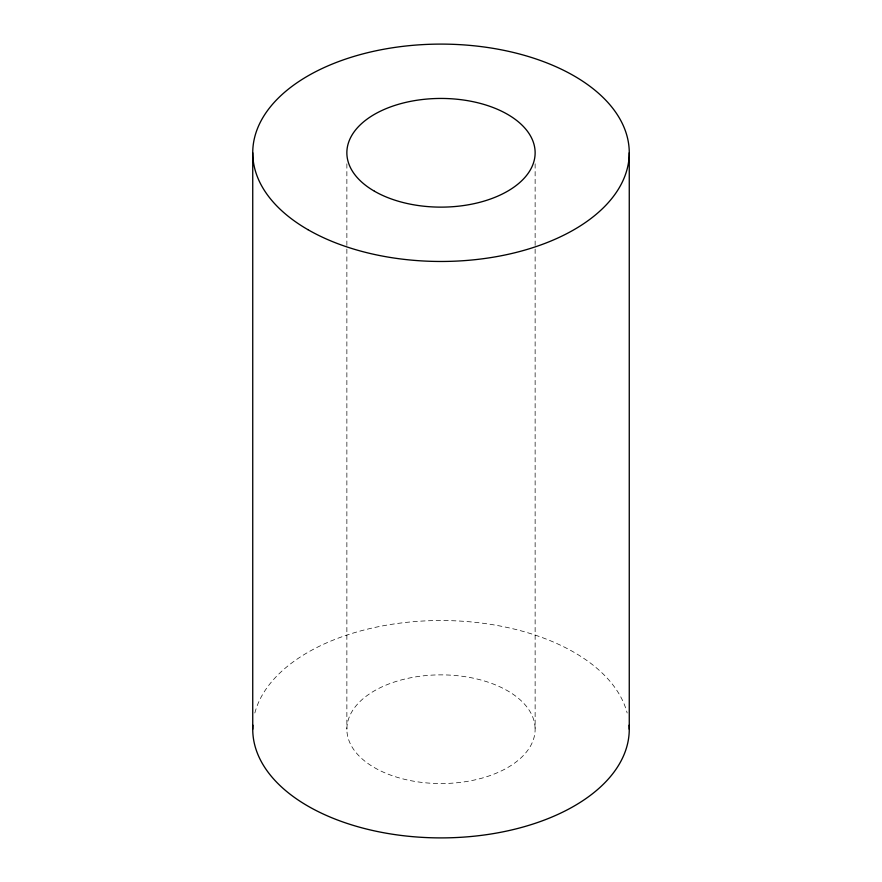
<?xml version="1.0" encoding="UTF-8"?>
<svg xmlns="http://www.w3.org/2000/svg" width="882" height="882" viewBox="0 0 882 882"><rect width="100%" height="100%" fill="white"/><g stroke="black" fill="none" stroke-linecap="round" stroke-linejoin="round"><path stroke-width="0.66" stroke-dasharray="4.41 3.31" d="M535.131 163.798L535.131 247.71M535.131 249.088L535.131 729.216A94.131 54.342 0 0 1 393.934 776.27A94.131 54.342 0 0 1 393.934 682.15A94.131 54.342 0 0 1 535.131 729.216M346.869 163.798L346.869 247.71M346.869 249.088L346.869 729.216M254.843 712.998A188.263 108.684 0 0 1 441 620.52A188.263 108.684 0 0 1 627.157 712.998"/><path stroke-width="1.32" d="M629.263 152.784L629.263 729.216M252.737 152.784L252.737 729.216M629.131 725.18A188.263 108.684 0 0 1 441 837.9A188.263 108.684 0 0 1 252.869 725.18M307.884 229.64A188.263 108.684 0 0 0 622.846 180.92A188.263 108.684 0 0 0 392.281 47.804A188.263 108.684 0 0 0 307.884 229.64M374.442 191.218A94.131 54.342 0 0 0 531.923 166.852A94.131 54.342 0 0 0 416.635 100.294A94.131 54.342 0 0 0 374.442 191.218"/></g></svg>
